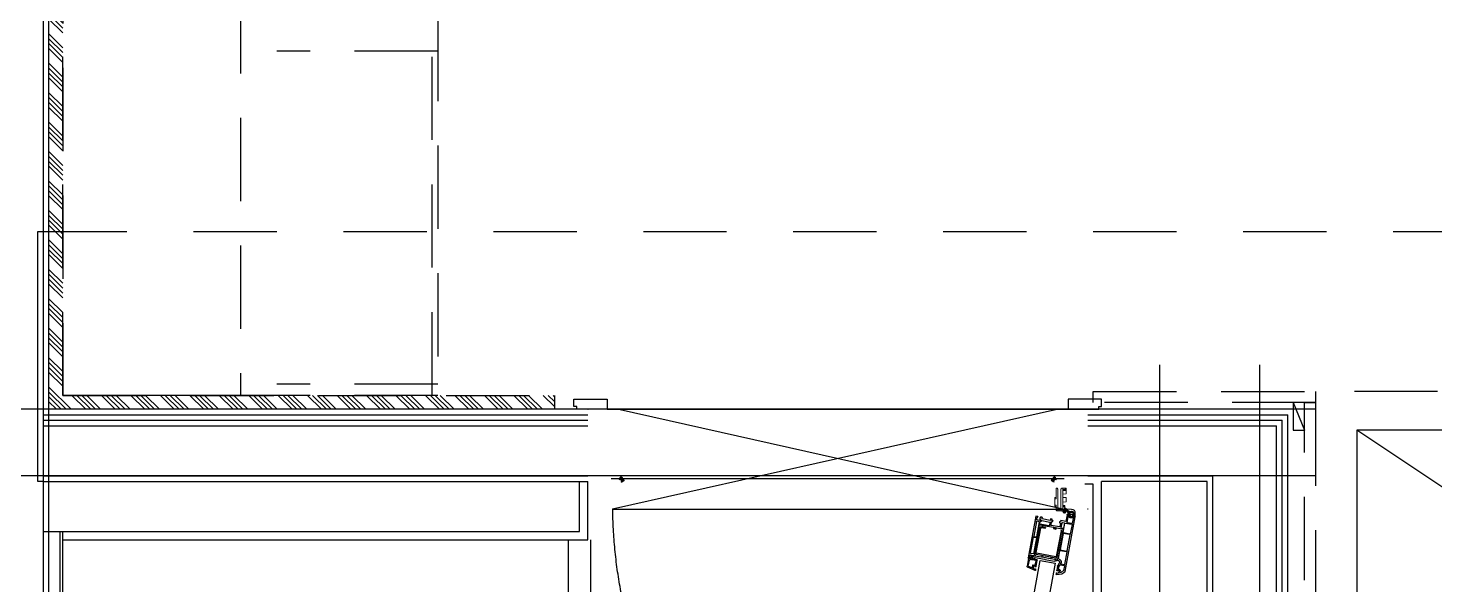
# Model space of a CAD drawing. Header units: millimetres. Extents: x 7086022 to 7120578, y 229555 to 276126.
# Drawn here: x 7106211 to 7108743, y 243479 to 244481 of the extents above; entities that cross this region are included whole.
import ezdxf
from ezdxf.xclip import XClip

# ---------------------------------------------------------------- set-up
doc = ezdxf.new("R2010")
doc.units = ezdxf.units.MM
doc.header["$LTSCALE"] = 100
doc.header["$XCLIPFRAME"] = 2
for name, pattern in [('ST-DASH', [2.7, 1.5, -1.2]), ('U-84D-EX$0$CEN', [62, 60, -1, 0, -1]), ('U-84D-EX$0$DASHDOTX2', [2, 1, -0.5, 0, -0.5]), ('U-84D-EX$0$HID', [2.3, 1.5, -0.8]), ('U-84D-EX$0$xref-u70$0$( Hidden )', [0.375, 0.25, -0.125]), ('U-84D-EX$0$xref-u70$0$CENTER', [65, 60, -2, 1, -2])]:
    doc.linetypes.add(name, pattern=pattern)
for name, color, linetype in [('BP', 7, 'Continuous'), ('U-84D-EX$0$C-DOOR', 1, 'Continuous'), ('U-84D-EX$0$CEN', 1, 'U-84D-EX$0$CEN'), ('U-84D-EX$0$CON', 2, 'Continuous'), ('U-84D-EX$0$DOR', 4, 'Continuous'), ('U-84D-EX$0$ELE', 6, 'Continuous'), ('U-84D-EX$0$FIN', 5, 'Continuous'), ('U-84D-EX$0$FUR_미설치가구', 8, 'U-84D-EX$0$HID'), ('U-84D-EX$0$INSUL_line', 8, 'Continuous'), ('U-84D-EX$0$S-ELE', 4, 'Continuous'), ('U-84D-EX$0$WAL', 3, 'Continuous'), ('결로방지', 4, 'ST-DASH')]:
    doc.layers.add(name, color=color, linetype=linetype)
doc.layers.add('U-84D-EX$0$MC', color=152, linetype='Continuous', plot=False)
pattern_1 = [(225, (359.40845, 782.4576), (0.3535534, -0.3535534), []), (315, (359.40845, 782.4576), (0.3535534, 0.3535534), [])]

# ---------------------------------------------------------------- blocks, each defined once
blk = doc.blocks.new('U-84D-EX$0$S')
at = {"color": 8, "linetype": 'Continuous', "lineweight": 15}
for points in [[(4540.9, 3704.4, 0.439227), (4537.9, 3701.8)], [(4544.4, 3701.3, 0.085164), (4543.4, 3701.1)], [(4549.4, 3704.4, 0.439227), (4546.4, 3701.8)], [(4557.4, 3704.4, 0.446334), (4559.4, 3706.1)], [(4572.4, 3710.6, 1), (4559.4, 3710.6)], [(4565.6, 3701.3, 0.414214), (4565.9, 3701.6)], [(4565.9, 3701.8, 0.435502), (4572.4, 3707.6)], [(4535.9, 3696.2, 0.414214), (4535.6, 3695.9)], [(4535.6, 3680.6, 0.414214), (4535.9, 3680.3)], [(4553.9, 3696.8, 0.409111), (4553.6, 3697.1)], [(4553.6, 3694.4, 0.409111), (4553.9, 3694.7)], [(4539.5, 3663.5, 0.284079), (4540.8, 3664.3)], [(4541.3, 3665.2, 0.116434), (4541.4, 3665.8)], [(4546.4, 3665.8, 0.116434), (4546.6, 3665.2)], [(4547, 3664.3, 0.284079), (4548.3, 3663.5)]]:
    blk.add_lwpolyline(points, format="xyb", dxfattribs=at)
for points in [[(4537.9, 3694.2), (4537.9, 3701.8)], [(4540.9, 3704.4), (4541.4, 3704.4)], [(4541.4, 3704.4), (4541.4, 3665.8)], [(4543.4, 3704.4), (4541.4, 3704.4)], [(4541.4, 3698.3), (4541.4, 3698.3), (4541.4, 3698.4), (4541.4, 3698.5), (4541.4, 3698.5), (4541.4, 3698.6), (4541.4, 3698.7), (4541.4, 3698.7), (4541.5, 3698.8), (4541.5, 3698.8), (4541.5, 3698.9), (4541.5, 3699), (4541.5, 3699), (4541.5, 3699.1), (4541.5, 3699.2), (4541.6, 3699.2), (4541.6, 3699.3), (4541.6, 3699.3), (4541.6, 3699.4), (4541.7, 3699.5), (4541.7, 3699.5), (4541.7, 3699.6), (4541.7, 3699.6), (4541.8, 3699.7), (4541.8, 3699.8), (4541.8, 3699.8), (4541.9, 3699.9), (4541.9, 3699.9), (4541.9, 3700), (4542, 3700), (4542, 3700.1), (4542.1, 3700.2), (4542.1, 3700.2), (4542.2, 3700.3), (4542.2, 3700.3), (4542.3, 3700.4), (4542.3, 3700.4), (4542.4, 3700.5), (4542.4, 3700.5), (4542.5, 3700.6), (4542.5, 3700.6), (4542.6, 3700.7), (4542.6, 3700.7), (4542.7, 3700.8), (4542.8, 3700.8), (4542.8, 3700.8), (4542.9, 3700.9), (4543, 3700.9), (4543, 3700.9), (4543.1, 3701), (4543.2, 3701), (4543.3, 3701), (4543.3, 3701.1), (4543.4, 3701.1)], [(4541.8, 3704.4), (4543.3, 3704.4)], [(4558.5, 3704.4), (4543.3, 3704.4)], [(4543.4, 3701.1), (4543.4, 3704.4)], [(4543.4, 3704.4), (4549.4, 3704.4)], [(4546.4, 3701.3), (4544.4, 3701.3)], [(4546.4, 3665.8), (4546.4, 3701.8)], [(4549.4, 3704.4), (4557.4, 3704.4)], [(4549.9, 3701.3), (4549.9, 3663.5)], [(4565.6, 3701.3), (4549.9, 3701.3)], [(4559.4, 3706.1), (4559.4, 3710.6)], [(4565.9, 3701.8), (4565.9, 3701.6)], [(4572.4, 3710.6), (4572.4, 3707.6)], [(4535.6, 3695.9), (4535.6, 3694.2)], [(4535.6, 3694.2), (4535.9, 3694.2)], [(4535.6, 3694.2), (4535.6, 3682.3)], [(4535.6, 3682.3), (4535.9, 3682.3)], [(4535.6, 3682.3), (4535.6, 3680.6)], [(4537.9, 3696.2), (4535.9, 3696.2)], [(4535.9, 3694.2), (4535.9, 3696.2)], [(4535.9, 3694.2), (4537.9, 3694.2)], [(4535.9, 3682.3), (4535.9, 3694.2)], [(4537.9, 3682.3), (4535.9, 3682.3)], [(4535.9, 3680.3), (4535.9, 3682.3)], [(4535.9, 3680.3), (4537.9, 3680.3)], [(4537.9, 3663.5), (4537.9, 3682.3)], [(4553.6, 3697.1), (4549.9, 3697.2)], [(4549.9, 3696.7), (4553.6, 3696.6)], [(4553.6, 3694.9), (4549.9, 3694.8)], [(4549.9, 3694.3), (4553.6, 3694.4)], [(4549.9, 3688.4), (4555.9, 3688.3)], [(4555.9, 3680.3), (4549.9, 3680.2)], [(4549.9, 3673.9), (4555.9, 3673.8)], [(4553.6, 3696.6), (4553.6, 3694.9)], [(4553.6, 3696.6), (4553.9, 3696.6)], [(4553.6, 3694.9), (4553.9, 3694.9)], [(4553.9, 3696.6), (4553.9, 3696.8)], [(4553.9, 3694.9), (4553.9, 3696.6)], [(4553.9, 3694.7), (4553.9, 3694.9)], [(4555.9, 3680.3), (4555.9, 3688.3)], [(4555.9, 3667.4), (4555.9, 3673.8)], [(4537.9, 3663.5), (4539.5, 3663.5)], [(4541.3, 3665.2), (4540.8, 3664.3)], [(4547, 3664.3), (4546.6, 3665.2)], [(4548.3, 3663.5), (4549.9, 3663.5)], [(4555.9, 3667.4), (4555.6, 3667.4), (4555.2, 3667.5), (4554.9, 3667.5), (4554.5, 3667.5), (4554.1, 3667.5), (4553.8, 3667.5), (4553.4, 3667.5), (4553.1, 3667.5), (4552.7, 3667.5), (4552.4, 3667.5), (4552, 3667.5), (4551.7, 3667.5), (4551.3, 3667.5), (4551, 3667.5), (4550.6, 3667.5), (4550.3, 3667.5), (4549.9, 3667.5)], [(4549.9, 3663.5), (4550.4, 3663.5)], [(4550.4, 3663.5), (4550.4, 3666)], [(4554.1, 3665.9), (4550.4, 3666)], [(4554.1, 3663.5), (4550.4, 3663.5)], [(4554.1, 3665.9), (4554.1, 3663.5)], [(4554.1, 3663.5), (4555.9, 3663.5)], [(4555.9, 3665.9), (4555.9, 3665.9), (4555.9, 3665.9), (4555.9, 3665.9), (4555.9, 3665.9), (4555.9, 3665.9), (4555.9, 3665.9), (4555.9, 3665.9), (4555.9, 3665.9), (4555.9, 3665.9), (4555.9, 3665.9), (4555.9, 3665.9), (4555.9, 3666), (4555.9, 3666), (4555.9, 3666), (4555.9, 3666), (4555.9, 3666), (4555.9, 3666), (4555.9, 3666.1), (4555.9, 3666.1), (4555.9, 3666.1), (4555.9, 3666.1), (4555.9, 3666.2), (4555.9, 3666.2), (4555.9, 3666.2), (4555.9, 3666.3), (4555.9, 3666.3), (4555.9, 3666.3), (4555.9, 3666.4), (4555.9, 3666.4), (4555.9, 3666.4), (4555.9, 3666.5), (4555.9, 3666.5), (4555.9, 3666.5), (4555.9, 3666.6), (4555.9, 3666.6), (4555.9, 3666.6), (4555.9, 3666.7), (4555.9, 3666.7), (4555.9, 3666.7), (4555.9, 3666.8), (4555.9, 3666.8), (4555.9, 3666.9), (4555.9, 3666.9), (4555.9, 3666.9), (4555.9, 3667), (4555.9, 3667), (4555.9, 3667), (4555.9, 3667.1), (4555.9, 3667.1), (4555.9, 3667.1), (4555.9, 3667.2), (4555.9, 3667.2), (4555.9, 3667.2), (4555.9, 3667.3), (4555.9, 3667.3), (4555.9, 3667.4), (4555.9, 3667.4), (4555.9, 3667.4), (4555.9, 3667.4)], [(4555.9, 3663.5), (4555.9, 3665.9)]]:
    blk.add_lwpolyline(points, dxfattribs=at)
at = {"color": 8, "linetype": 'Continuous', "lineweight": 15, "flags": 128}
for points in [[(4550.4, 3666), (4550.3, 3666), (4550.2, 3666), (4550.1, 3666), (4550, 3666), (4550, 3666), (4549.9, 3666), (4549.9, 3666), (4549.9, 3666)], [(4555.9, 3665.9), (4555.9, 3665.9), (4555.8, 3665.9), (4555.6, 3665.9), (4555.4, 3665.9), (4555.1, 3665.9), (4554.8, 3665.9), (4554.5, 3665.9), (4554.1, 3665.9)]]:
    blk.add_lwpolyline(points, dxfattribs=at)
at = {"color": 8, "linetype": 'Continuous', "lineweight": 15}
for radius in [5.5, 4.5, 4.25, 3.75]:
    blk.add_circle((4565.9, 3710.6), radius, dxfattribs=at)
at = {"color": 8, "linetype": 'Continuous', "lineweight": 15, "extrusion": (0, 0, -1)}
for centre, major_axis, start_param, end_param in [((4553.6, 3696.6), (-0.005, -0.5), 3.141959, 4.711234), ((4553.6, 3694.9), (0.005, -0.5), 4.713544, 6.282819)]:
    blk.add_ellipse(centre, major_axis=major_axis, ratio=0.052283, start_param=start_param, end_param=end_param, dxfattribs=at)
blk = doc.blocks.new('U-84D-EX$0$A$Cc7b664ce')
at = {"layer": 'U-84D-EX$0$DOR'}
h = blk.add_hatch(dxfattribs=at)
h.set_pattern_fill('ANSI37', color=8, scale=4, angle=-180, style=0)
h.set_pattern_definition([(225, (359.40845, 1069.9592), (0.3535534, -0.3535534), []), (315, (359.40845, 1069.9592), (0.3535534, 0.3535534), [])])
edge = h.paths.add_edge_path(flags=16)
edge.add_arc((116.6, 839.5), 10, -17.7955, 6.9508, ccw=False)
edge.add_arc((126.6, 836.3), 0.5, 162.2045, 262.3039)
edge.add_line((126.5, 835.8), (126.9, 835.6))
edge.add_arc((127, 836.1), 0.5, -97.6961, -31.3023)
edge.add_line((127.4, 835.9), (127.6, 836.1))
edge.add_arc((127.1, 836.4), 0.5, -31.3023, 33.8568)
edge.add_arc((119, 836.7), 8.54, 0.0634, 28.5128)
edge = h.paths.add_edge_path()
edge.add_arc((118, 837.9), 10, 14.1559, 39.6509)
edge.add_arc((125.6, 843.7), 0.6, 75.5753, 221.4096)
edge.add_arc((124.7, 842.9), 0.6, 0, 41.4096, ccw=False)
edge.add_line((125.3, 842.9), (125.3, 842.3))
edge.add_arc((125, 842.3), 0.3, -76.8644, 0, ccw=False)
edge.add_line((125, 842), (123.7, 841.5))
edge.add_arc((123.7, 841.6), 0.15, -216.9524, -69.1889, ccw=False)
edge.add_line((123.6, 841.7), (123.8, 842))
edge.add_arc((123.5, 842.1), 0.3, -32.6499, 138.3951)
edge.add_line((123.3, 842.3), (121.9, 840.8))
edge.add_line((121.9, 840.8), (121.9, 839.3))
edge.add_line((121.9, 839.3), (123.3, 837.7))
edge.add_arc((123.5, 837.9), 0.3, -138.3951, 32.6499)
edge.add_line((123.8, 838.1), (123.6, 838.3))
edge.add_arc((123.7, 838.4), 0.15, -290.9558, -143.0476, ccw=False)
edge.add_line((123.7, 838.6), (125, 838.1))
edge.add_arc((124.9, 837.8), 0.3, -5.7106, 76.8644, ccw=False)
edge.add_line((125.2, 837.8), (125, 835.5))
edge.add_arc((125.5, 835.5), 0.5, 174.2894, 262.3039)
edge.add_line((125.4, 835), (128.3, 834.6))
edge.add_arc((128.4, 835.1), 0.5, -97.6961, -31.3023)
edge.add_line((128.8, 834.8), (131.1, 838.6))
edge.add_arc((130.5, 839), 0.8, -31.3023, 90)
edge.add_arc((130.5, 839.3), 0.5, 90, 205.7322)
edge.add_arc((129.6, 838.9), 0.5, -31.3023, 25.7322, ccw=False)
edge.add_line((130, 838.6), (129.4, 837.6))
edge.add_arc((129.2, 837.7), 0.2, -148.0532, -31.3023, ccw=False)
edge.add_arc((140.9, 845), 14, -160.5821, -148.0532, ccw=False)
edge = h.paths.add_edge_path(flags=16)
edge.add_arc((124.8, 840), 0.5, -90, 0)
edge.add_arc((124.8, 840), 0.5, 0, 90)
edge.add_line((124.8, 840.5), (123.1, 840.5))
edge.add_arc((123.1, 840), 0.5, 90, 180)
edge.add_arc((123.1, 840), 0.5, -180, -90)
edge.add_line((123.1, 839.5), (124.8, 839.5))
h = blk.add_hatch(dxfattribs=at)
h.set_pattern_fill('ANSI37', color=8, scale=4, angle=-180, style=0)
h.set_pattern_definition(pattern_1)
edge = h.paths.add_edge_path(flags=16)
edge.add_arc((116.6, 60.5), 10, -6.9508, 17.7955)
edge.add_arc((126.6, 63.7), 0.5, -262.3039, -162.2045, ccw=False)
edge.add_line((126.5, 64.2), (126.9, 64.4))
edge.add_arc((127, 63.9), 0.5, 31.3023, 97.6961, ccw=False)
edge.add_line((127.4, 64.1), (127.6, 63.9))
edge.add_arc((127.1, 63.6), 0.5, -33.8568, 31.3023, ccw=False)
edge.add_arc((119, 63.3), 8.54, -28.5128, -0.0634, ccw=False)
edge = h.paths.add_edge_path()
edge.add_arc((118, 62.1), 10, -39.6509, -14.1559, ccw=False)
edge.add_arc((125.6, 56.3), 0.6, -221.4096, -75.5753, ccw=False)
edge.add_arc((124.7, 57.1), 0.6, -41.4096, 0)
edge.add_line((125.3, 57.1), (125.3, 57.7))
edge.add_arc((125, 57.7), 0.3, 0, 76.8644)
edge.add_line((125, 58), (123.7, 58.5))
edge.add_arc((123.7, 58.4), 0.15, 69.1889, 216.9524)
edge.add_line((123.6, 58.3), (123.8, 58))
edge.add_arc((123.5, 57.9), 0.3, -138.3951, 32.6499, ccw=False)
edge.add_line((123.3, 57.7), (121.9, 59.2))
edge.add_line((121.9, 59.2), (121.9, 60.7))
edge.add_line((121.9, 60.7), (123.3, 62.3))
edge.add_arc((123.5, 62.1), 0.3, -32.6499, 138.3951, ccw=False)
edge.add_line((123.8, 61.9), (123.6, 61.7))
edge.add_arc((123.7, 61.6), 0.15, 143.0476, 290.9558)
edge.add_line((123.7, 61.4), (125, 61.9))
edge.add_arc((124.9, 62.2), 0.3, -76.8644, 5.7106)
edge.add_line((125.2, 62.2), (125, 64.5))
edge.add_arc((125.5, 64.5), 0.5, -262.3039, -174.2894, ccw=False)
edge.add_line((125.4, 65), (128.3, 65.4))
edge.add_arc((128.4, 64.9), 0.5, 31.3023, 97.6961, ccw=False)
edge.add_line((128.8, 65.2), (131.1, 61.4))
edge.add_arc((130.5, 61), 0.8, -90, 31.3023, ccw=False)
edge.add_arc((130.5, 60.7), 0.5, -205.7322, -90, ccw=False)
edge.add_arc((129.6, 61.1), 0.5, -25.7322, 31.3023)
edge.add_line((130, 61.4), (129.4, 62.4))
edge.add_arc((129.2, 62.3), 0.2, 31.3023, 148.0532)
edge.add_arc((140.9, 55), 14, 148.0532, 160.5821)
edge = h.paths.add_edge_path(flags=16)
edge.add_arc((124.8, 60), 0.5, 0, 90, ccw=False)
edge.add_arc((124.8, 60), 0.5, -90, 0, ccw=False)
edge.add_line((124.8, 59.5), (123.1, 59.5))
edge.add_arc((123.1, 60), 0.5, -180, -90, ccw=False)
edge.add_arc((123.1, 60), 0.5, 90, 180, ccw=False)
edge.add_line((123.1, 60.5), (124.8, 60.5))
h = blk.add_hatch(dxfattribs=at)
h.set_pattern_fill('ANSI37', color=8, scale=4, angle=-180, style=0)
h.set_pattern_definition(pattern_1)
edge = h.paths.add_edge_path(flags=16)
edge.add_arc((192.4, 41.5), 10, 173.0492, 197.7955, ccw=False)
edge.add_arc((190, 38.6), 8.54, 151.4872, 179.9366)
edge.add_arc((181.9, 38.4), 0.5, 146.1432, 211.3023)
edge.add_line((181.4, 38.1), (181.6, 37.9))
edge.add_arc((182, 38.1), 0.5, 211.3023, 277.6961)
edge.add_line((182.1, 37.6), (182.5, 37.8))
edge.add_arc((182.4, 38.3), 0.5, 277.6961, 377.7955)
edge = h.paths.add_edge_path()
edge.add_arc((191, 39.9), 10, 140.3491, 165.8441)
edge.add_arc((168.1, 47), 14, 328.0532, 340.5821, ccw=False)
edge.add_arc((179.8, 39.7), 0.2, 211.3023, 328.0532, ccw=False)
edge.add_line((179.6, 39.6), (179, 40.6))
edge.add_arc((179.4, 40.9), 0.5, 154.2678, 211.3023, ccw=False)
edge.add_arc((178.5, 41.3), 0.5, 334.2678, 450)
edge.add_arc((178.5, 41), 0.8, 90, 211.3023)
edge.add_line((177.9, 40.6), (180.2, 36.8))
edge.add_arc((180.6, 37), 0.5, 211.3023, 277.6961)
edge.add_line((180.7, 36.6), (183.6, 36.9))
edge.add_arc((183.5, 37.4), 0.5, 277.6961, 365.7106)
edge.add_line((184, 37.5), (183.8, 39.7))
edge.add_arc((184.1, 39.8), 0.3, 103.1356, 185.7106, ccw=False)
edge.add_line((184, 40.1), (185.3, 40.6))
edge.add_arc((185.3, 40.4), 0.15, -36.9524, 110.9558, ccw=False)
edge.add_line((185.4, 40.3), (185.2, 40.1))
edge.add_arc((185.5, 39.9), 0.3, 147.3501, 318.3951)
edge.add_line((185.7, 39.7), (187.1, 41.3))
edge.add_line((187.1, 41.3), (187.1, 42.8))
edge.add_line((187.1, 42.8), (185.7, 44.3))
edge.add_arc((185.5, 44.1), 0.3, 41.6049, 212.6499)
edge.add_line((185.2, 43.9), (185.4, 43.7))
edge.add_arc((185.3, 43.6), 0.15, -110.8111, 36.9524, ccw=False)
edge.add_line((185.3, 43.5), (184, 44))
edge.add_arc((184, 44.2), 0.3, 180, 256.8644, ccw=False)
edge.add_line((183.7, 44.2), (183.7, 44.9))
edge.add_arc((184.3, 44.9), 0.6, 138.5904, 180, ccw=False)
edge.add_arc((183.4, 45.7), 0.6, 318.5904, 464.4247)
edge = h.paths.add_edge_path(flags=16)
edge.add_arc((184.2, 42), 0.5, 180, 270)
edge.add_line((184.2, 41.5), (185.9, 41.5))
edge.add_arc((185.9, 42), 0.5, 270, 360)
edge.add_arc((185.9, 42), 0.5, 0, 90)
edge.add_line((185.9, 42.5), (184.2, 42.5))
edge.add_arc((184.2, 42), 0.5, 90, 180)
at = {"layer": 'U-84D-EX$0$C-DOOR'}
blk.add_lwpolyline([(180, 855.5), (180, 45), (0, 847.3), (0, 52.7)], close=True, dxfattribs=at)
at = {"layer": 'U-84D-EX$0$C-DOOR', "linetype": 'U-84D-EX$0$DASHDOTX2', "ltscale": 4}
blk.add_arc((171, 15.8), 839.3, 11.9938, 89.4167, dxfattribs=at)
at = {"layer": 'U-84D-EX$0$DOR'}
for p, q in [((0, 865), (0, 35)), ((893.4, 199.9), (272.4, 85.6)), ((277.4, 58.6), (898.3, 172.9)), ((192.6, 93.5), (267.9, 107.4)), ((259.3, 102.8), (230.6, 97.5)), ((260.7, 97.8), (259.9, 102.4)), ((262.3, 103), (263.2, 97.9)), ((266.3, 104.3), (262.7, 103.6)), ((266, 101.7), (265.1, 101.5)), ((267.3, 103.3), (266.5, 104.2)), ((268.3, 103.4), (267.4, 103.3)), ((268.1, 107.2), (268.7, 104)), ((268.3, 106.3), (268.3, 106)), ((269.2, 104.1), (268.3, 106)), ((268.8, 103.5), (268.3, 103.4)), ((268.5, 106.5), (282.9, 109.1)), ((282.4, 107), (271.6, 105)), ((285.7, 100.3), (283, 106.7)), ((290.6, 94.7), (284.6, 108.2)), ((193, 90.1), (192.4, 93.3)), ((194.4, 89.8), (193.6, 89.7)), ((194.7, 81.9), (194.2, 84.9)), ((194.3, 85.1), (197.7, 86.8)), ((195, 91), (194.6, 89.9)), ((197.5, 82.2), (194.9, 81.8)), ((198.8, 91.8), (195.1, 91.2)), ((197.7, 86.8), (197.8, 85.9)), ((200.4, 67.5), (197.7, 82.1)), ((199, 85.1), (199.5, 85.2)), ((200.3, 86.3), (199.4, 91.4)), ((200.5, 82.6), (203.2, 68)), ((202.7, 87.1), (201.8, 91.7)), ((202.2, 92.3), (228.6, 97.1)), ((229.6, 91.8), (202.9, 86.9)), ((206.8, 86.6), (202.9, 85.9)), ((210.2, 69.6), (207.1, 86.5)), ((208.1, 86.7), (208.9, 81.9)), ((230.1, 90.9), (208.2, 86.9)), ((208.9, 81.9), (211.6, 81.4)), ((211.6, 81.4), (209.3, 80)), ((209.3, 80), (212.7, 61.7)), ((229.2, 96.7), (230, 92.4)), ((230.2, 96.9), (231, 92.6)), ((230.4, 90.2), (230.3, 90.7)), ((231.2, 90.1), (230.6, 90)), ((231.3, 90.9), (231.4, 90.3)), ((260.9, 96.6), (231.4, 91.2)), ((231.6, 92.2), (260.5, 97.5)), ((263.5, 99.2), (263.6, 98.8)), ((263.8, 82.2), (266.4, 83.7)), ((266.7, 81.8), (263.8, 82.2)), ((264.4, 97.1), (264.9, 97.2)), ((266.4, 83.7), (264.4, 94.4)), ((265.5, 99.3), (269.3, 98.9)), ((265.7, 98.4), (265.5, 99.3)), ((265.5, 99.2), (265.5, 99.2)), ((268.7, 100.3), (265.9, 99.8)), ((269.4, 67.4), (266.7, 81.8)), ((267.2, 94.6), (270.3, 77.9)), ((269.9, 95.6), (267.6, 95.2)), ((269.5, 99.8), (268.7, 100.3)), ((271.1, 91.2), (269.5, 99.8)), ((269.5, 98.7), (270, 95.8)), ((270.3, 77.9), (269.9, 77.5)), ((269.9, 77.5), (270.4, 77.3)), ((270.4, 77.3), (273.6, 60)), ((272.7, 93.5), (271.5, 100.1)), ((283.4, 93), (271.6, 90.8)), ((272.4, 85.6), (277.4, 58.6)), ((280.5, 94.5), (273.3, 93.1)), ((280.4, 98.2), (280.9, 95.1)), ((285.3, 99.6), (280.8, 98.8)), ((282.6, 94.3), (282.1, 97)), ((282.5, 97.6), (286.6, 98.3)), ((283.9, 94.3), (282.8, 94.1)), ((288.3, 95.3), (287.2, 98)), ((288.2, 95.1), (287.5, 94.9)), ((288.5, 93.9), (290.2, 94.2)), ((198, 64.2), (197.5, 66.6)), ((197.7, 66.8), (200.2, 67.3)), ((200.1, 64.4), (198.2, 64.1)), ((200.6, 62.7), (200.3, 64.3)), ((202.4, 62.8), (200.8, 62.5)), ((202.3, 64.3), (202.5, 63)), ((208.6, 66), (202.7, 64.9)), ((203, 50.7), (204.6, 51)), ((203.4, 67.9), (209.8, 69)), ((204.8, 50.8), (205, 49.6)), ((211.9, 50.8), (209.2, 65.6)), ((213.1, 61.3), (215.2, 61.1)), ((213.1, 59.2), (213.3, 58.2)), ((215.3, 60.1), (213.5, 59.8)), ((213.8, 55.7), (215.8, 44.4)), ((213.9, 57.8), (215.7, 58.1)), ((215.9, 57.1), (214, 56.2)), ((215.3, 61), (215.4, 60.3)), ((215.9, 58), (216, 57.3)), ((223.6, 45.4), (252.9, 50.8)), ((253, 51), (252.9, 51.7)), ((253.1, 51.9), (253.7, 52)), ((253.9, 51.9), (254, 51.2)), ((254.3, 51), (269.3, 53.8)), ((269.5, 52.8), (254.7, 50.1)), ((266.8, 65.9), (269.4, 67.4)), ((269.7, 65.5), (266.8, 65.9)), ((270.8, 59.9), (269.7, 65.5)), ((277.5, 51.1), (281.7, 54)), ((282.9, 51.4), (280.3, 49.6)), ((282.6, 54.2), (290.2, 55.6)), ((287.8, 52.3), (283.1, 51.4)), ((288.5, 51.2), (288.4, 51.9)), ((290, 53.8), (290.4, 52.1)), ((291.2, 54.6), (290.4, 54.4)), ((291, 51.7), (295, 52.4)), ((295.4, 55.3), (294.8, 55.2)), ((295.3, 56.5), (297.2, 56.9)), ((295.4, 52.8), (295.6, 55.1)), ((297.8, 56.3), (296.7, 46.7)), ((187.3, 26.6), (182.8, 35.2)), ((183.1, 35.9), (185, 36.2)), ((185.2, 34.8), (186.3, 32.8)), ((186, 35.2), (185.4, 35.1)), ((186.8, 32.5), (190.9, 33.2)), ((192.9, 22.7), (187.4, 26.4)), ((188.8, 30.2), (189.6, 28.6)), ((191.7, 31.4), (189.1, 30.9)), ((190.3, 36), (189.6, 35.8)), ((189.8, 28.5), (193.7, 25.8)), ((190.1, 37.2), (202.1, 39.4)), ((191.3, 33.8), (190.9, 35.6)), ((193.2, 34.4), (193.3, 33.7)), ((204.2, 36.9), (193.6, 35)), ((292.1, 40.7), (193.7, 22.6)), ((194.1, 25.7), (205.9, 27.9)), ((202.3, 39.6), (200.7, 48.1)), ((200.9, 48.3), (203, 48.7)), ((203.1, 48.9), (202.8, 50.5)), ((204, 45.5), (204.6, 42.4)), ((213.7, 47.8), (204.4, 46.1)), ((206, 28.1), (204.4, 36.7)), ((205, 40.4), (207.2, 28.6)), ((205.2, 42), (214.4, 43.7)), ((222.1, 44.1), (205.4, 41)), ((205.6, 49.2), (211.5, 50.3)), ((207.7, 28.2), (224.5, 31.3)), ((214.9, 44.3), (214.3, 47.4)), ((216.4, 44), (222.3, 45.1)), ((222.4, 45.3), (222.3, 45.9)), ((222.5, 46.2), (223.1, 46.3)), ((224.9, 31.9), (222.7, 43.7)), ((223.3, 46.1), (223.4, 45.5)), ((225.9, 32.1), (223.7, 43.9)), ((224.1, 44.4), (252.8, 49.7)), ((255.1, 36.9), (226.5, 31.7)), ((253.4, 49.3), (255.5, 37.5)), ((254.3, 49.5), (256.5, 37.7)), ((257.1, 37.3), (279.8, 41.5)), ((278.6, 48.1), (276.9, 47.8)), ((280.2, 42.1), (279.2, 47.7)), ((280.1, 49.1), (281.4, 42.3)), ((282, 41.9), (290.6, 43.5)), ((293.4, 50.1), (290.8, 49.6)), ((290.9, 43.7), (293.7, 47.6)), ((296.6, 46.5), (292.8, 41.1)), ((293.8, 47.8), (294, 49.5))]:
    blk.add_line(p, q, dxfattribs=at)
at = {"layer": 'U-84D-EX$0$DOR', "color": 1}
for p, q in [((213.1, 76.4), (211.7, 83.7)), ((213.3, 86.1), (258.5, 94.4)), ((213.3, 83.5), (214.5, 76.6)), ((214.1, 76.1), (213.6, 76)), ((258.3, 92.8), (214.1, 84.7)), ((265.8, 57.6), (259.5, 92)), ((260.9, 92.8), (267.4, 57.4)), ((218.8, 47.9), (265, 56.5)), ((265.8, 55.1), (219.1, 46.5)), ((218.5, 46.9), (218.4, 47.4))]:
    blk.add_line(p, q, dxfattribs=at)
at = {"layer": 'U-84D-EX$0$DOR', "ltscale": 3}
for p, q in [((184.4, 36.9), (183.6, 36.9)), ((183.9, 37.4), (183.9, 36.5))]:
    blk.add_line(p, q, dxfattribs=at)
at = {"layer": 'U-84D-EX$0$DOR'}
for points in [[(-18, 925), (-18, 865), (0, 865), (0, 920), (-5, 920), (-5, 925)], [(-18, -25), (-18, 35), (0, 35), (0, -20), (-5, -20), (-5, -25)]]:
    blk.add_lwpolyline(points, close=True, dxfattribs=at)
for points in [[(0.5, 900), (0, 900), (0, 899.5)], [(180, 899.5), (180, 900), (179.5, 900)], [(125, 857.7), (125, 42.3)], [(180, 855.5), (180, 44.5)], [(0.5, 0), (0, 0), (0, 0.5)], [(179.5, 0), (180, 0), (180, 0.5)]]:
    blk.add_lwpolyline(points, dxfattribs=at)
for centre, radius, start, end in [((259.4, 102.3), 0.5, 10.4323, 100.4323), ((262.8, 103.1), 0.5, 100.4323, 190.4323), ((265.5, 99.5), 2, 100.4323, 190.4323), ((265.4, 104.8), 3.2, 280.4323, 334.0087), ((266.4, 104.1), 0.2, 40.4323, 100.4323), ((267.4, 103.5), 0.2, 220.4323, 280.4323), ((267.9, 107.2), 0.2, 10.4323, 100.4323), ((268.5, 106.3), 0.2, 100.4323, 190.4323), ((268.2, 103.9), 0.5, 280.4323, 10.4323), ((268.7, 104), 0.5, 280.4323, 10.4323), ((268.7, 104), 2.5, 305.7417, 10.4323), ((268.8, 99.6), 2.7, 10.4323, 59.5052), ((271.7, 104.5), 0.5, 100.4323, 190.4323), ((282.5, 106.5), 0.5, 20.4323, 100.4323), ((283.1, 107.7), 1.5, 20.4323, 100.4323), ((192.6, 93.3), 0.2, 100.4323, 190.4323), ((193.5, 90.1), 0.5, 190.4323, 280.4323), ((194.4, 84.9), 0.2, 117.4323, 190.4323), ((194.4, 90), 0.2, 280.4323, 340.4323), ((194.9, 82), 0.2, 190.4323, 280.4323), ((195.2, 91), 0.2, 100.4323, 160.4323), ((197.5, 82), 0.2, 10.4323, 100.4323), ((198.8, 86), 1, 190.4323, 280.4323), ((198.9, 91.3), 0.5, 10.4323, 100.4323), ((199.3, 86.1), 1, 280.4323, 10.4323), ((200.7, 82.6), 0.2, 104.8595, 190.4323), ((200, 85.2), 2.5, 284.8595, 329.0546), ((202.3, 91.8), 0.5, 100.4323, 190.4323), ((198, 86.4), 4.77, 329.0546, 351.908), ((202.9, 87.1), 0.2, 190.4323, 280.4323), ((202.9, 85.7), 0.2, 100.4323, 171.908), ((206.9, 86.4), 0.2, 10.4323, 100.4323), ((208.3, 86.7), 0.2, 100.4323, 190.4323), ((228.7, 96.6), 0.5, 10.4323, 100.4323), ((229.5, 92.3), 0.5, 280.4323, 10.4323), ((230.1, 90.7), 0.2, 10.4323, 100.4323), ((230.7, 97), 0.5, 100.4323, 190.4323), ((230.6, 90.2), 0.2, 190.4323, 280.4323), ((231.5, 92.7), 0.5, 190.4323, 280.4323), ((231.2, 90.3), 0.2, 280.4323, 10.4323), ((231.5, 91), 0.2, 100.4323, 190.4323), ((260.5, 97.7), 0.2, 280.4323, 10.4323), ((260.9, 96.4), 0.2, 27.3545, 100.4323), ((264.2, 98.1), 3.5, 207.3545, 270.0555), ((264.2, 98.1), 1, 190.4323, 280.4323), ((264.6, 99), 1, 187.0744, 13.7902), ((264.2, 94.4), 0.2, 10.4323, 90.0555), ((264.7, 98.2), 1, 280.4323, 10.4323), ((266, 99.3), 0.5, 100.4323, 190.4323), ((267.7, 94.7), 0.5, 100.4323, 190.4323), ((269.3, 98.7), 0.2, 10.4323, 83.4323), ((269.8, 95.8), 0.2, 280.4323, 10.4323), ((271.6, 91.3), 0.5, 190.4323, 280.4323), ((273.2, 93.6), 0.5, 190.4323, 280.4323), ((280.8, 98.3), 0.5, 100.4323, 190.4323), ((280.4, 95), 0.5, 280.4323, 10.4323), ((282.6, 97.1), 0.5, 100.4323, 190.4323), ((282.8, 94.3), 0.2, 190.4323, 280.4323), ((283.2, 94), 1, 280.4323, 10.4323), ((284, 94.1), 0.2, 10.4323, 100.4323), ((285.2, 100.1), 0.5, 280.4323, 20.4323), ((286.7, 97.9), 0.5, 20.4323, 100.4323), ((287.5, 94.7), 0.2, 100.4323, 190.4323), ((288.3, 94.9), 1, 190.4323, 280.4323), ((288.1, 95.3), 0.2, 280.4323, 20.4323), ((290.1, 94.7), 0.5, 280.4323, 20.4323), ((197.7, 66.6), 0.2, 100.4323, 190.4323), ((198.2, 64.3), 0.2, 190.4323, 280.4323), ((200.1, 64.2), 0.2, 10.4323, 100.4323), ((200.2, 67.5), 0.2, 280.4323, 10.4323), ((200.8, 62.7), 0.2, 190.4323, 280.4323), ((202.8, 64.4), 0.5, 100.4323, 190.4323), ((202.3, 63), 0.2, 280.4323, 10.4323), ((203, 50.5), 0.2, 100.4323, 190.4323), ((203.3, 68.1), 0.2, 190.4323, 280.4323), ((204.6, 50.8), 0.2, 10.4323, 100.4323), ((208.7, 65.5), 0.5, 10.4323, 100.4323), ((209.7, 69.5), 0.5, 280.4323, 10.4323), ((211.4, 50.7), 0.5, 280.4323, 10.4323), ((213.1, 61.8), 0.5, 190.4323, 265.4323), ((213.6, 59.3), 0.5, 100.4323, 190.4323), ((213.8, 58.3), 0.5, 190.4323, 280.4323), ((214.3, 55.8), 0.5, 115.4323, 190.4323), ((215.1, 60.9), 0.2, 10.4323, 85.4323), ((215.3, 60.3), 0.2, 280.4323, 10.4323), ((215.7, 57.9), 0.2, 10.4323, 100.4323), ((215.8, 57.3), 0.2, 295.4323, 10.4323), ((253.1, 51.7), 0.2, 100.4323, 190.4323), ((252.8, 50.9), 0.2, 280.4323, 10.4323), ((253.7, 51.8), 0.2, 10.4323, 100.4323), ((254.2, 51.2), 0.2, 190.4323, 280.4323), ((276.1, 54.5), 6.8, 146.3626, 186.2156), ((276.1, 54.5), 6.8, 194.649, 276.6522), ((268.6, 59.5), 2.2, 326.3626, 10.4323), ((276.1, 54.5), 4, 146.2774, 255.3031), ((268.6, 59.5), 5, 326.2774, 5.9323), ((275.8, 53.5), 3, 255.3031, 304.4209), ((283.5, 49.3), 5, 100.4323, 110.4323), ((283.2, 50.9), 0.5, 100.4323, 124.4209), ((287.9, 51.8), 0.5, 10.4323, 100.4323), ((290.5, 51.6), 2, 190.4323, 280.4323), ((290.5, 53.9), 0.5, 100.4323, 190.4323), ((290.4, 54.6), 1, 10.4323, 100.4323), ((290.9, 52.2), 0.5, 190.4323, 280.4323), ((291.2, 54.8), 0.2, 280.4323, 10.4323), ((295.5, 55.6), 1, 100.4323, 190.4323), ((294.7, 55.4), 0.2, 190.4323, 280.4323), ((294.9, 52.9), 0.5, 280.4323, 353.2335), ((295.4, 55.1), 0.2, 353.2335, 100.4323), ((297.3, 56.4), 0.5, 355.4323, 100.4323), ((183.2, 35.4), 0.5, 100.4323, 205.4323), ((185.2, 35.2), 1, 10.4323, 100.4323), ((185.4, 34.9), 0.2, 100.4323, 207.6312), ((186, 35.4), 0.2, 280.4323, 10.4323), ((186.7, 33), 0.5, 207.6312, 280.4323), ((187.7, 26.8), 0.5, 207.6312, 236.0229), ((189.2, 30.4), 0.5, 100.4323, 207.6312), ((190.3, 36.2), 1, 100.4323, 190.4323), ((189.5, 36), 0.2, 190.4323, 280.4323), ((190, 28.9), 0.5, 207.9543, 236.0229), ((190.4, 35.5), 0.5, 10.4323, 100.4323), ((190.8, 33.7), 0.5, 280.4323, 10.4323), ((191.3, 33.3), 2, 280.4323, 10.4323), ((193.7, 34.5), 0.5, 100.4323, 190.4323), ((194, 26.2), 0.5, 236.0229, 280.4323), ((200.9, 48.1), 0.2, 100.4323, 190.4323), ((202.1, 39.6), 0.2, 280.4323, 10.4323), ((202.9, 48.9), 0.2, 280.4323, 10.4323), ((204.5, 45.6), 0.5, 100.4323, 190.4323), ((204.2, 36.7), 0.2, 10.4323, 100.4323), ((205.1, 42.5), 0.5, 190.4323, 280.4323), ((205.5, 49.7), 0.5, 190.4323, 280.4323), ((205.5, 40.5), 0.5, 100.4323, 190.4323), ((205.8, 28.1), 0.2, 280.4323, 10.4323), ((207.6, 28.7), 0.5, 190.4323, 280.4323), ((213.8, 47.3), 0.5, 10.4323, 100.4323), ((214.4, 44.2), 0.5, 280.4323, 10.4323), ((216.3, 44.5), 0.5, 190.4323, 280.4323), ((222.2, 43.6), 0.5, 10.4323, 100.4323), ((222.5, 46), 0.2, 100.4323, 190.4323), ((222.2, 45.3), 0.2, 280.4323, 10.4323), ((223.1, 46.1), 0.2, 10.4323, 100.4323), ((223.6, 45.6), 0.2, 190.4323, 280.4323), ((224.2, 43.9), 0.5, 100.4323, 190.4323), ((224.4, 31.8), 0.5, 280.4323, 10.4323), ((226.4, 32.1), 0.5, 190.4323, 280.4323), ((252.9, 49.2), 0.5, 10.4323, 100.4323), ((254.8, 49.6), 0.5, 100.4323, 190.4323), ((255, 37.4), 0.5, 280.4323, 10.4323), ((257, 37.8), 0.5, 190.4323, 280.4323), ((278.7, 47.6), 0.5, 10.4323, 100.4323), ((279.7, 42), 0.5, 280.4323, 10.4323), ((280.6, 49.2), 0.5, 124.4209, 190.4323), ((281.9, 42.4), 0.5, 190.4323, 280.4323), ((290.5, 43.9), 0.5, 280.4323, 324.8417), ((292, 41.7), 1, 280.4323, 324.8417), ((293.5, 49.6), 0.5, 353.2335, 100.4323), ((293.3, 47.9), 0.5, 324.8417, 352.9103), ((296.2, 46.8), 0.5, 324.8417, 353.2335), ((193.5, 23.5), 1, 236.0229, 280.4323)]:
    blk.add_arc(centre, radius, start, end, dxfattribs=at)
at = {"layer": 'U-84D-EX$0$DOR', "color": 1}
for centre, radius, start, end in [((213.7, 84.1), 2, 100.4323, 190.4323), ((213.5, 76.5), 0.5, 190.4323, 280.4323), ((214.2, 83.7), 1, 100.4323, 190.4323), ((214, 76.6), 0.5, 280.4323, 10.4323), ((258.5, 91.9), 1, 10.4323, 100.4323), ((258.9, 92.4), 2, 10.4323, 100.4323), ((264.8, 57.4), 1, 280.4323, 10.4323), ((265.4, 57), 2, 280.4323, 10.4323), ((218.9, 47.5), 0.5, 100.4323, 190.4323), ((219, 47), 0.5, 190.4323, 280.4323)]:
    blk.add_arc(centre, radius, start, end, dxfattribs=at)
at = {"layer": 'U-84D-EX$0$DOR', "rotation": 270}
blk.add_blockref('U-84D-EX$0$S', (-3521.2, 4594.9), dxfattribs=at)
blk = doc.blocks.new('U-84D-EX$0$xref-u70$0$A$C630D2F6F')
at = {"layer": 'U-84D-EX$0$FUR_미설치가구', "color": 8, "linetype": 'U-84D-EX$0$xref-u70$0$CENTER', "ltscale": 10}
for p, q in [((0, 700), (1050, 0)), ((0, 0), (1050, 700))]:
    blk.add_line(p, q, dxfattribs=at)
at = {"layer": 'U-84D-EX$0$FUR_미설치가구', "color": 8, "linetype": 'U-84D-EX$0$xref-u70$0$( Hidden )', "ltscale": 20}
blk.add_lwpolyline([(0, 0), (1050, 0), (1050, 700), (0, 700)], close=True, dxfattribs=at)
blk = doc.blocks.new('U-84D-EX$0$냉장고장_13')
at = {"layer": 'U-84D-EX$0$FUR_미설치가구', "linetype": 'U-84D-EX$0$HID'}
blk.add_line((-20, -360), (-70, -380), dxfattribs=at)
at = {"layer": 'U-84D-EX$0$FUR_미설치가구', "linetype": 'U-84D-EX$0$HID', "elevation": 0}
for points in [[(-20, -400), (-20, 0), (0, 0), (0, -400)], [(-20, -380), (-20, -360), (-70, -360), (-70, -380)], [(-800, -380), (-20, -380), (-20, -400), (-800, -400)]]:
    blk.add_lwpolyline(points, close=True, dxfattribs=at)
blk.add_lwpolyline([(0, -2690), (0, -400)], dxfattribs=at)
at = {"layer": 'U-84D-EX$0$FUR_미설치가구', "linetype": 'U-84D-EX$0$HID', "rotation": 90}
blk.add_blockref('U-84D-EX$0$xref-u70$0$A$C630D2F6F', (-70, -1524.5), dxfattribs=at)
blk = doc.blocks.new('U-84D-EX$0$84D_주방가구_1')
at = {"layer": 'U-84D-EX$0$FUR_미설치가구', "linetype": 'U-84D-EX$0$HID'}
h = blk.add_hatch(dxfattribs=at)
h.set_pattern_fill('ANSI34', color=256, scale=50, angle=180)
h.set_pattern_definition([(225, (-282581.99, -505929.99), (26.5165043, -26.5165043), []), (225, (-282590.83, -505929.99), (26.5165043, -26.5165043), []), (225, (-282599.67, -505929.99), (26.5165043, -26.5165043), []), (225, (-282608.508, -505929.99), (26.5165043, -26.5165043), [])])
h.paths.add_polyline_path([(-25, -4900), (-25, -25), (-3375, -25), (-3375, -910), (-3400, -910), (-3400, 0), (0, 0), (0, -4900)])
for p, q in [((-3355, -700), (-3355, -410)), ((-2755, -700), (-2755, -410))]:
    blk.add_line(p, q, dxfattribs=at)
for points in [[(-25, -4900), (-25, -25), (-3375, -25), (-3375, -910), (-3400, -910), (-3400, 0), (0, 0), (0, -4900)], [(-3375, -700), (-3375, -25), (-25, -25), (-25, -4110), (-425, -4110), (-425, -2500), (-2280, -2500), (-2280, -1800), (-625, -1800), (-625, -700)]]:
    blk.add_lwpolyline(points, close=True, dxfattribs=at)
for points in [[(-3375, -25), (-345, -25), (-345, -345), (-3375, -345), (-3375, -25)], [(-3375, -690), (-615, -690), (-615, -1810), (-2270, -1810), (-2270, -2490), (-345, -2490)]]:
    blk.add_lwpolyline(points, dxfattribs=at)
blk = doc.blocks.new('U-84D-EX$0$S-CEN')
at = {"layer": 'U-84D-EX$0$S-ELE', "color": 8, "linetype": 'U-84D-EX$0$CEN'}
blk.add_line((-10335, 8150), (-10335, 10665), dxfattribs=at)
blk = doc.blocks.new('U-84D-EX', base_point=(0, 0))
at = {"layer": 'U-84D-EX$0$CEN'}
for p, q in [((-3720, -2415), (-3720, 200)), ((-4720, -2135), (-3520, -2135))]:
    blk.add_line(p, q, dxfattribs=at)
at = {"layer": 'U-84D-EX$0$CON'}
for p, q in [((-5670, -125), (-3730, -125)), ((-3280, -125), (-505, -125))]:
    blk.add_line(p, q, dxfattribs=at)
blk.add_lwpolyline([(-3730, -125), (-3730, -115), (-3280, -115), (-3280, -125)], dxfattribs=at)
at = {"layer": 'U-84D-EX$0$ELE'}
for p, q in [((-5075, -1070), (-3835, -1070)), ((-3835, -1110), (-5035, -1110))]:
    blk.add_line(p, q, dxfattribs=at)
at = {"layer": 'U-84D-EX$0$FIN'}
for p, q in [((-3620, -125), (-3620, -1105)), ((-3610, -125), (-3610, -1105)), ((-4735, -160), (-3820, -160)), ((-3835, -160), (-3835, -1105)), ((-3835, -1105), (-3730, -1105)), ((-3730, -1090), (-3730, -1105)), ((-3735, -2015), (-3735, -2000)), ((-5635, -2015), (-3735, -2015)), ((-3620, -2005), (-3620, -2355)), ((-3610, -2005), (-3610, -2365)), ((-4425, -2355), (-3620, -2355)), ((-4410, -2365), (-3610, -2365))]:
    blk.add_line(p, q, dxfattribs=at)
at = {"layer": 'U-84D-EX$0$INSUL_line'}
for p, q in [((-3730, -125), (-3280, -125)), ((-3720, -125), (-3720, -1105)), ((-3630, -125), (-3630, -1105)), ((-4760, -135), (-3820, -135)), ((-4740, -155), (-3820, -155)), ((-3720, -2005), (-3720, -2230)), ((-3630, -2005), (-3630, -2345)), ((-8780, -2230), (-3720, -2230)), ((-8665, -2345), (-3630, -2345))]:
    blk.add_line(p, q, dxfattribs=at)
at = {"layer": 'U-84D-EX$0$MC'}
for p, q in [((-3600, -2415), (-3600, 200)), ((-6215, -135), (200, -135)), ((-4720, -2315), (-3520, -2315))]:
    blk.add_line(p, q, dxfattribs=at)
at = {"layer": 'U-84D-EX$0$WAL'}
for p, q in [((-3820, -125), (-3820, -1090)), ((-3730, -125), (-3730, -1090)), ((-3820, -1090), (-3730, -1090)), ((-5670, -2030), (-3730, -2030)), ((-3730, -2220), (-3730, -2030)), ((-5670, -2220), (-3730, -2220))]:
    blk.add_line(p, q, dxfattribs=at)
blk.add_blockref('U-84D-EX$0$84D_주방가구_1', (-200, -135))
at = {"layer": 'U-84D-EX$0$DOR', "xscale": -1}
blk.add_blockref('U-84D-EX$0$A$Cc7b664ce', (-3600, -2005), dxfattribs=at)
at = {"layer": 'U-84D-EX$0$FUR_미설치가구', "linetype": 'U-84D-EX$0$HID'}
blk.add_blockref('U-84D-EX$0$냉장고장_13', (-3568, -2015), dxfattribs=at)
at = {"layer": 'U-84D-EX$0$S-ELE'}
blk.add_blockref('U-84D-EX$0$S-CEN', (6615, -10465), dxfattribs=at)

msp = doc.modelspace()

# ---------------------------------------------------------------- linework, layer by layer
at = {"layer": '결로방지'}
msp.add_lwpolyline([(7106238.1, 244114.9), (7108783.1, 244114.9), (7108783.1, 239054.9), (7114428.1, 239054.9), (7114428.1, 242764.9)], dxfattribs=at)

# ---------------------------------------------------------------- next in the draw order: block references
at = {"layer": 'BP'}
ref = msp.add_blockref('U-84D-EX', (7106113.1, 247394.9), dxfattribs=dict(at, rotation=90))
XClip(ref).set_block_clipping_path([(324.9999999999, 0), (324.9999999967, -2999.9999999991), (2544.9999999997, -2999.9999999991), (2544.9999999997, -1934.9999999991), (6614.9999999999, -1934.9999999991), (6614.9999999999, -10964.9999999991), (-9540.0000000001, -10964.9999999991), (-9540.0000000001, -17.3253110833)])

doc.saveas('drawing.dxf')
